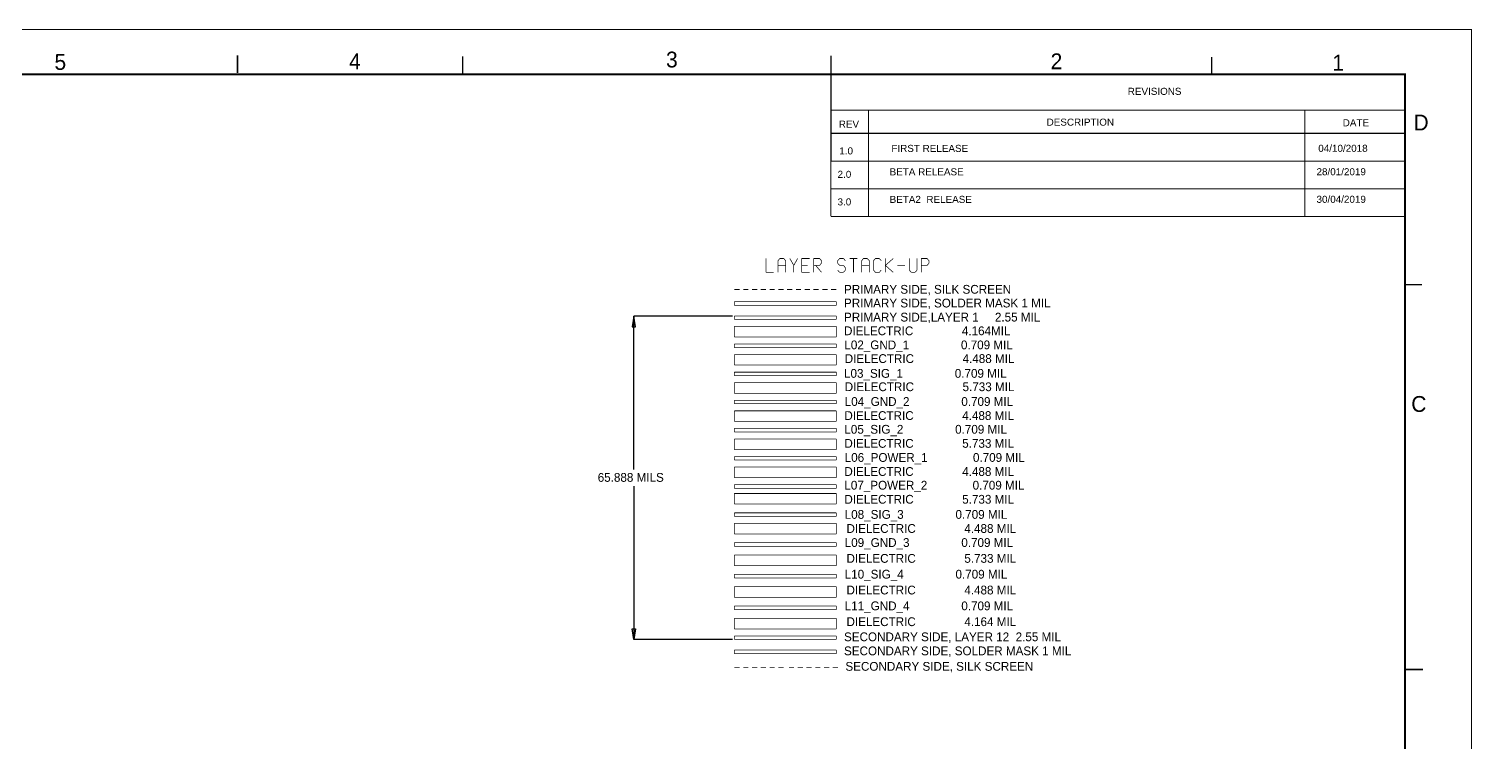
# Model space of a CAD drawing. Extents: x -467 to 397, y -239 to 349.
# Drawn here: x -125 to 397, y 91 to 349 of the extents above; entities that cross this region are included whole.
import ezdxf

# ---------------------------------------------------------------- set-up
doc = ezdxf.new("R2010")
doc.units = 0
doc.layers.add('FAB', color=9, linetype='CONTINUOUS')

msp = doc.modelspace()

# ---------------------------------------------------------------- linework, layer by layer
at = {"layer": 'FAB'}
for points, const_width in [([(-466.835236, -238.303054), (396.764764, -238.303054), (396.764764, 348.436946), (-466.835236, 348.436946), (-466.835236, -238.303054)], 0.381), ([(-49.267618, 339.046312), (-49.267618, 332.696312)], 0.508), ([(32.088582, 338.723478), (32.088582, 332.373478)], 0.508), ([(302.77435, 338.48167), (302.77435, 332.13167)], 0.508), ([(372.656354, -229.142544), (-440.143646, -229.142544), (-440.143646, 332.197202), (372.656354, 332.197202), (372.656354, -229.142544)], 0.762), ([(165.248082, 319.273936), (165.248082, 310.917336), (372.740682, 310.917336)], 0.381), ([(178.786282, 319.273936), (178.786282, 300.858936)], 0.381), ([(336.469482, 319.273936), (336.469482, 300.884336)], 0.381), ([(165.248082, 310.917336), (165.248082, 300.858936), (372.740682, 300.858936)], 0.381), ([(178.760882, 309.266336), (178.760882, 290.851336)], 0.381), ([(336.520282, 309.266336), (336.520282, 290.876736)], 0.381), ([(165.222682, 300.909736), (165.222682, 290.851336), (372.715282, 290.851336)], 0.381), ([(178.760882, 299.309536), (178.760882, 280.894536)], 0.381), ([(336.520282, 299.309536), (336.520282, 280.919936)], 0.381), ([(165.222682, 290.952936), (165.222682, 280.894536)], 0.381), ([(165.222682, 280.894536), (372.715282, 280.894536)], 0.381), ([(141.728444, 265.723624), (141.728444, 260.719824)], 0.254), ([(141.728444, 260.719824), (144.547844, 260.719824)], 0.254), ([(146.046444, 264.885424), (146.757644, 265.723624)], 0.254), ([(146.046444, 260.719824), (146.046444, 264.885424)], 0.254), ([(146.046444, 263.209024), (148.865844, 263.209024)], 0.254), ([(146.757644, 265.723624), (148.154644, 265.723624)], 0.254), ([(148.154644, 265.723624), (148.865844, 264.885424)], 0.254), ([(148.865844, 264.885424), (148.865844, 260.719824)], 0.254), ([(150.364444, 265.723624), (151.786844, 263.209024)], 0.254), ([(151.786844, 263.209024), (153.183844, 265.723624)], 0.254), ([(151.786844, 263.209024), (151.786844, 260.719824)], 0.254), ([(154.682444, 265.723624), (157.501844, 265.723624)], 0.254), ([(154.682444, 265.723624), (154.682444, 260.719824)], 0.254), ([(154.682444, 263.209024), (156.790644, 263.209024)], 0.254), ([(154.682444, 260.719824), (157.501844, 260.719824)], 0.254), ([(159.000444, 265.723624), (161.108644, 265.723624)], 0.254), ([(159.000444, 260.719824), (159.000444, 265.723624)], 0.254), ([(161.108644, 263.209024), (159.000444, 263.209024)], 0.254), ([(159.711644, 263.209024), (161.819844, 260.719824)], 0.254), ([(161.108644, 265.723624), (161.819844, 264.885424)], 0.254), ([(161.819844, 264.047224), (161.108644, 263.209024)], 0.254), ([(161.819844, 264.885424), (161.819844, 264.047224)], 0.254), ([(167.636444, 264.885424), (168.347644, 265.723624)], 0.254), ([(167.636444, 264.047224), (167.636444, 264.885424)], 0.254), ([(168.347644, 263.209024), (167.636444, 264.047224)], 0.254), ([(167.636444, 261.558024), (168.347644, 260.719824)], 0.254), ([(168.347644, 265.723624), (169.744644, 265.723624)], 0.254), ([(169.744644, 263.209024), (168.347644, 263.209024)], 0.254), ([(168.347644, 260.719824), (169.744644, 260.719824)], 0.254), ([(169.744644, 265.723624), (170.455844, 264.885424)], 0.254), ([(170.455844, 262.396224), (169.744644, 263.209024)], 0.254), ([(169.744644, 260.719824), (170.455844, 261.558024)], 0.254), ([(170.455844, 261.558024), (170.455844, 262.396224)], 0.254), ([(171.954444, 265.723624), (174.773844, 265.723624)], 0.254), ([(173.376844, 265.723624), (173.376844, 260.719824)], 0.254), ([(176.272444, 264.885424), (176.983644, 265.723624)], 0.254), ([(176.272444, 260.719824), (176.272444, 264.885424)], 0.254), ([(176.272444, 263.209024), (179.091844, 263.209024)], 0.254), ([(176.983644, 265.723624), (178.380644, 265.723624)], 0.254), ([(178.380644, 265.723624), (179.091844, 264.885424)], 0.254), ([(179.091844, 264.885424), (179.091844, 260.719824)], 0.254), ([(180.590444, 264.885424), (181.301644, 265.723624)], 0.254), ([(180.590444, 261.558024), (180.590444, 264.885424)], 0.254), ([(181.301644, 260.719824), (180.590444, 261.558024)], 0.254), ([(181.301644, 265.723624), (182.698644, 265.723624)], 0.254), ([(182.698644, 260.719824), (181.301644, 260.719824)], 0.254), ([(182.698644, 265.723624), (183.409844, 264.885424)], 0.254), ([(183.409844, 261.558024), (182.698644, 260.719824)], 0.254), ([(187.727844, 265.723624), (184.908444, 263.209024)], 0.254), ([(184.908444, 265.723624), (184.908444, 260.719824)], 0.254), ([(184.908444, 263.209024), (187.727844, 260.719824)], 0.254), ([(189.226444, 263.209024), (192.045844, 263.209024)], 0.254), ([(193.544444, 265.723624), (193.544444, 261.558024)], 0.254), ([(193.544444, 261.558024), (194.255644, 260.719824)], 0.254), ([(194.255644, 260.719824), (195.652644, 260.719824)], 0.254), ([(195.652644, 260.719824), (196.363844, 261.558024)], 0.254), ([(196.363844, 261.558024), (196.363844, 265.723624)], 0.254), ([(197.862444, 265.723624), (199.970644, 265.723624)], 0.254), ([(197.862444, 260.719824), (197.862444, 265.723624)], 0.254), ([(199.970644, 263.209024), (197.862444, 263.209024)], 0.254), ([(199.970644, 265.723624), (200.681844, 264.885424)], 0.254), ([(200.681844, 264.047224), (199.970644, 263.209024)], 0.254), ([(200.681844, 264.885424), (200.681844, 264.047224)], 0.254), ([(372.471442, 256.262632), (378.821442, 256.262632)], 0.508), ([(130.323844, 254.522224), (132.228844, 254.522224)], 0.254), ([(133.498844, 254.522224), (135.403844, 254.522224)], 0.254), ([(136.673844, 254.522224), (138.578844, 254.522224)], 0.254), ([(139.848844, 254.522224), (141.753844, 254.522224)], 0.254), ([(143.023844, 254.522224), (144.928844, 254.522224)], 0.254), ([(146.198844, 254.522224), (148.103844, 254.522224)], 0.254), ([(149.373844, 254.522224), (151.278844, 254.522224)], 0.254), ([(152.548844, 254.522224), (154.453844, 254.522224)], 0.254), ([(155.723844, 254.522224), (157.628844, 254.522224)], 0.254), ([(158.898844, 254.522224), (160.803844, 254.522224)], 0.254), ([(162.073844, 254.522224), (163.978844, 254.522224)], 0.254), ([(165.248844, 254.522224), (167.153844, 254.522224)], 0.254), ([(130.323844, 250.077224), (167.153844, 250.077224)], 0.254), ([(130.323844, 248.807224), (130.323844, 250.077224)], 0.254), ([(167.153844, 248.807224), (130.323844, 248.807224)], 0.254), ([(167.153844, 250.077224), (167.153844, 248.807224)], 0.254), ([(130.323844, 243.727224), (130.323844, 244.997224)], 0.254), ([(130.323844, 244.997224), (167.153844, 244.997224)], 0.254), ([(167.153844, 243.727224), (130.323844, 243.727224)], 0.254), ([(130.323844, 241.187224), (167.153844, 241.187224)], 0.254), ([(130.323844, 237.377224), (130.323844, 241.187224)], 0.254), ([(167.153844, 244.997224), (167.153844, 243.727224)], 0.254), ([(167.153844, 241.187224), (167.153844, 237.377224)], 0.254), ([(167.153844, 237.377224), (130.323844, 237.377224)], 0.254), ([(130.323844, 234.837224), (167.153844, 234.837224)], 0.254), ([(130.323844, 233.567224), (130.323844, 234.837224)], 0.254), ([(167.153844, 234.837224), (167.153844, 233.567224)], 0.254), ([(167.153844, 233.567224), (130.323844, 233.567224)], 0.254), ([(130.323844, 231.027224), (167.153844, 231.027224)], 0.254), ([(130.323844, 227.217224), (130.323844, 231.027224)], 0.254), ([(167.153844, 231.027224), (167.153844, 227.217224)], 0.254), ([(167.153844, 227.217224), (130.323844, 227.217224)], 0.254), ([(130.323844, 223.407224), (130.323844, 224.677224)], 0.254), ([(130.323844, 224.677224), (167.153844, 224.677224)], 0.254), ([(167.153844, 224.677224), (167.153844, 223.407224)], 0.254), ([(167.153844, 223.407224), (130.323844, 223.407224)], 0.254), ([(130.323844, 220.867224), (167.153844, 220.867224)], 0.254), ([(130.323844, 217.057224), (130.323844, 220.867224)], 0.254), ([(167.153844, 220.867224), (167.153844, 217.057224)], 0.254), ([(167.153844, 217.057224), (130.323844, 217.057224)], 0.254), ([(130.323844, 214.517224), (167.153844, 214.517224)], 0.254), ([(130.323844, 213.247224), (130.323844, 214.517224)], 0.254), ([(167.153844, 214.517224), (167.153844, 213.247224)], 0.254), ([(167.153844, 213.247224), (130.323844, 213.247224)], 0.254), ([(130.323844, 210.707224), (167.153844, 210.707224)], 0.254), ([(130.323844, 206.897224), (130.323844, 210.707224)], 0.254), ([(167.153844, 210.707224), (167.153844, 206.897224)], 0.254), ([(167.153844, 206.897224), (130.323844, 206.897224)], 0.254), ([(130.323844, 203.087224), (130.323844, 204.357224)], 0.254), ([(130.323844, 204.357224), (167.153844, 204.357224)], 0.254), ([(167.153844, 204.357224), (167.153844, 203.087224)], 0.254), ([(167.153844, 203.087224), (130.323844, 203.087224)], 0.254), ([(130.323844, 200.547224), (167.153844, 200.547224)], 0.254), ([(130.323844, 196.737224), (130.323844, 200.547224)], 0.254), ([(167.153844, 200.547224), (167.153844, 196.737224)], 0.254), ([(167.153844, 196.737224), (130.323844, 196.737224)], 0.254), ([(130.323844, 194.197224), (167.153844, 194.197224)], 0.254), ([(130.323844, 192.927224), (130.323844, 194.197224)], 0.254), ([(167.153844, 192.927224), (130.323844, 192.927224)], 0.254), ([(167.153844, 194.197224), (167.153844, 192.927224)], 0.254), ([(130.323844, 190.387224), (167.153844, 190.387224)], 0.254), ([(130.323844, 186.577224), (130.323844, 190.387224)], 0.254), ([(167.153844, 190.387224), (167.153844, 186.577224)], 0.254), ([(167.153844, 186.577224), (130.323844, 186.577224)], 0.254), ([(130.323844, 184.037224), (167.153844, 184.037224)], 0.254), ([(130.323844, 182.767224), (130.323844, 184.037224)], 0.254), ([(167.153844, 182.767224), (130.323844, 182.767224)], 0.254), ([(167.153844, 184.037224), (167.153844, 182.767224)], 0.254), ([(130.323844, 180.862224), (167.153844, 180.862224)], 0.254), ([(130.323844, 177.052224), (130.323844, 180.862224)], 0.254), ([(167.153844, 180.862224), (167.153844, 177.052224)], 0.254), ([(167.153844, 177.052224), (130.323844, 177.052224)], 0.254), ([(130.323844, 172.607224), (130.323844, 173.877224)], 0.254), ([(130.323844, 173.877224), (167.153844, 173.877224)], 0.254), ([(167.153844, 172.607224), (130.323844, 172.607224)], 0.254), ([(167.153844, 173.877224), (167.153844, 172.607224)], 0.254), ([(130.323844, 170.067224), (167.153844, 170.067224)], 0.254), ([(130.323844, 166.257224), (130.323844, 170.067224)], 0.254), ([(167.153844, 170.067224), (167.153844, 166.257224)], 0.254), ([(167.153844, 166.257224), (130.323844, 166.257224)], 0.254), ([(130.323844, 163.082224), (167.153844, 163.082224)], 0.254), ([(130.323844, 161.812224), (130.323844, 163.082224)], 0.254), ([(167.153844, 161.812224), (130.323844, 161.812224)], 0.254), ([(167.153844, 163.082224), (167.153844, 161.812224)], 0.254), ([(130.323844, 158.637224), (167.153844, 158.637224)], 0.254), ([(130.323844, 154.827224), (130.323844, 158.637224)], 0.254), ([(167.153844, 158.637224), (167.153844, 154.827224)], 0.254), ([(167.153844, 154.827224), (130.323844, 154.827224)], 0.254), ([(130.323844, 151.652224), (167.153844, 151.652224)], 0.254), ([(130.323844, 150.382224), (130.323844, 151.652224)], 0.254), ([(167.153844, 151.652224), (167.153844, 150.382224)], 0.254), ([(167.153844, 150.382224), (130.323844, 150.382224)], 0.254), ([(130.323844, 147.207224), (167.153844, 147.207224)], 0.254), ([(130.323844, 143.397224), (130.323844, 147.207224)], 0.254), ([(167.153844, 147.207224), (167.153844, 143.397224)], 0.254), ([(167.153844, 143.397224), (130.323844, 143.397224)], 0.254), ([(130.323844, 140.222224), (167.153844, 140.222224)], 0.254), ([(130.323844, 138.952224), (130.323844, 140.222224)], 0.254), ([(167.153844, 138.952224), (130.323844, 138.952224)], 0.254), ([(130.323844, 135.777224), (167.153844, 135.777224)], 0.254), ([(130.323844, 131.967224), (130.323844, 135.777224)], 0.254), ([(167.153844, 140.222224), (167.153844, 138.952224)], 0.254), ([(167.153844, 135.777224), (167.153844, 131.967224)], 0.254), ([(167.153844, 131.967224), (130.323844, 131.967224)], 0.254), ([(130.323844, 129.427224), (167.153844, 129.427224)], 0.254), ([(130.323844, 128.157224), (130.323844, 129.427224)], 0.254), ([(167.153844, 128.157224), (130.323844, 128.157224)], 0.254), ([(167.153844, 129.427224), (167.153844, 128.157224)], 0.254), ([(130.323844, 123.077224), (130.323844, 124.347224)], 0.254), ([(130.323844, 124.347224), (167.153844, 124.347224)], 0.254), ([(167.153844, 123.077224), (130.323844, 123.077224)], 0.254), ([(167.153844, 124.347224), (167.153844, 123.077224)], 0.254), ([(130.323844, 117.997224), (132.228844, 117.997224)], 0.254), ([(133.498844, 117.997224), (135.403844, 117.997224)], 0.254), ([(136.673844, 117.997224), (138.578844, 117.997224)], 0.254), ([(139.848844, 117.997224), (141.753844, 117.997224)], 0.254), ([(143.023844, 117.997224), (144.928844, 117.997224)], 0.254), ([(146.198844, 117.997224), (148.103844, 117.997224)], 0.254), ([(150.008844, 117.997224), (151.913844, 117.997224)], 0.254), ([(153.183844, 117.997224), (155.088844, 117.997224)], 0.254), ([(156.358844, 117.997224), (158.263844, 117.997224)], 0.254), ([(159.533844, 117.997224), (161.438844, 117.997224)], 0.254), ([(162.708844, 117.997224), (164.613844, 117.997224)], 0.254), ([(165.883844, 117.997224), (167.788844, 117.997224)], 0.254), ([(372.794276, 117.314218), (379.144276, 117.314218)], 0.508)]:
    msp.add_lwpolyline(points, dxfattribs=dict(at, const_width=const_width))
msp.add_lwpolyline([(165.23335, 338.96554, 0.508, 0.508, 0), (165.23335, 332.61554, 0.381, 0.381, 0), (165.23335, 319.288668, 0.381, 0.381, 0), (165.248082, 319.273936, 0.381, 0.381, 0), (372.740682, 319.273936, 0.381, 0.381, 0)], format="xyseb", dxfattribs=at)
for points in [[(94.001844, 244.870224), (93.366844, 241.060224)], [(93.366844, 241.060224), (94.636844, 241.060224)], [(129.688844, 244.870224), (94.001844, 244.870224)], [(94.636844, 241.060224), (94.001844, 244.870224)], [(94.001844, 189.498224), (94.001844, 244.870224)], [(94.001844, 183.526176), (94.001844, 128.154176)], [(94.001844, 128.154176), (93.366844, 131.964176)], [(93.366844, 131.964176), (94.636844, 131.964176)], [(94.636844, 131.964176), (94.001844, 128.154176)], [(129.688844, 128.154176), (94.001844, 128.154176)]]:
    msp.add_lwpolyline(points, dxfattribs=at)

# ---------------------------------------------------------------- texts
for s, height, width, p in [('5', 5.715, 0.991111, (-115.403122, 333.824072)), ('4', 5.715, 0.991111, (-8.922512, 334.066134)), ('3', 5.715, 0.991111, (105.624884, 334.711548)), ('2', 5.715, 0.991111, (244.614192, 334.066134)), ('1', 5.715, 0.991111, (346.416122, 333.582264)), ('REVISIONS', 2.54, 1.05, (272.486882, 324.811136)), ('REV', 2.54, 1.05, (168.054782, 312.974736)), ('DESCRIPTION', 2.54, 1.05, (243.175282, 313.685936)), ('DATE', 2.54, 1.05, (350.198182, 313.457336)), ('D', 5.715, 0.991111, (375.76252, 311.968896)), ('1.0', 2.54, 1.05, (168.245282, 303.297336)), ('FIRST RELEASE', 2.54, 1.05, (187.066682, 304.211736)), ('04/10/2018', 2.54, 1.05, (341.346282, 304.237136)), ('2.0', 2.54, 1.05, (167.610282, 294.839136)), ('BETA RELEASE', 2.54, 1.05, (186.431682, 295.753536)), ('28/01/2019', 2.54, 1.05, (340.711282, 295.778936)), ('3.0', 2.54, 1.05, (167.610282, 284.882336)), ('BETA2  RELEASE', 2.54, 1.05, (186.431682, 285.796736)), ('30/04/2019', 2.54, 1.05, (340.711282, 285.822136)), ('PRIMARY SIDE, SILK SCREEN', 3.175, 0.992, (169.947844, 252.998224)), ('PRIMARY SIDE, SOLDER MASK 1 MIL', 3.175, 0.992, (169.947844, 248.045224)), ('PRIMARY SIDE,LAYER 1     2.55 MIL', 3.175, 0.992, (169.947844, 242.965224)), ('DIELECTRIC               4.164MIL', 3.175, 0.992, (169.947844, 238.012224)), ('L02_GND_1                0.709 MIL', 3.175, 0.992, (170.074844, 232.932224)), ('DIELECTRIC               4.488 MIL', 3.175, 0.992, (170.201844, 227.979224)), ('L03_SIG_1                0.709 MIL', 3.175, 0.992, (169.947844, 222.645224)), ('DIELECTRIC               5.733 MIL', 3.175, 0.992, (170.201844, 217.819224)), ('L04_GND_2                0.709 MIL', 3.175, 0.992, (170.201844, 212.485224)), ('C', 5.715, 0.991111, (374.95607, 210.330034)), ('DIELECTRIC               4.488 MIL', 3.175, 0.992, (170.074844, 207.405224)), ('L05_SIG_2                0.709 MIL', 3.175, 0.992, (170.074844, 202.452224)), ('DIELECTRIC               5.733 MIL', 3.175, 0.992, (170.074844, 197.372224)), ('L06_POWER_1              0.709 MIL', 3.175, 0.992, (170.201844, 192.292224)), ('65.888 MILS', 3.175, 0.992, (80.933544, 185.087006)), ('DIELECTRIC               4.488 MIL', 3.175, 0.992, (170.074844, 187.212224)), ('L07_POWER_2              0.709 MIL', 3.175, 0.992, (170.074844, 182.259224)), ('DIELECTRIC               5.733 MIL', 3.175, 0.992, (170.074844, 177.179224)), ('L08_SIG_3                0.709 MIL', 3.175, 0.992, (170.201844, 171.718224)), ('DIELECTRIC               4.488 MIL', 3.175, 0.992, (170.836844, 166.638224)), ('L09_GND_3                0.709 MIL', 3.175, 0.992, (170.201844, 161.558224)), ('DIELECTRIC               5.733 MIL', 3.175, 0.992, (170.836844, 155.843224)), ('L10_SIG_4                0.709 MIL', 3.175, 0.992, (170.201844, 150.128224)), ('DIELECTRIC               4.488 MIL', 3.175, 0.992, (170.836844, 144.413224)), ('L11_GND_4                0.709 MIL', 3.175, 0.992, (170.201844, 138.698224)), ('DIELECTRIC               4.164 MIL', 3.175, 0.992, (170.836844, 132.983224)), ('SECONDARY SIDE, LAYER 12  2.55 MIL', 3.175, 0.992, (169.947844, 127.522224)), ('SECONDARY SIDE, SOLDER MASK 1 MIL', 3.175, 0.992, (169.947844, 122.442224)), ('SECONDARY SIDE, SILK SCREEN', 3.175, 0.992, (170.455844, 116.854224))]:
    msp.add_text(s, height=height, dxfattribs=dict(at, width=width)).set_placement(p)

doc.saveas('drawing.dxf')
